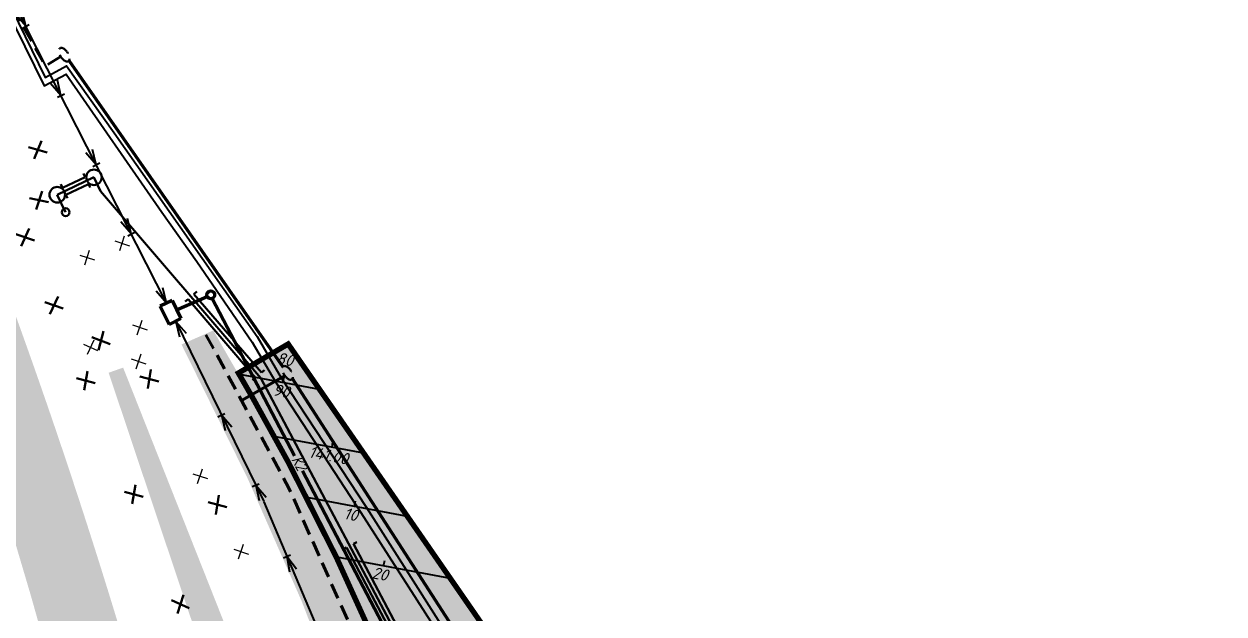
# Model space of a CAD drawing. Extents: x 9060 to 19887, y -4671 to 10703.
# Drawn here: x 10267.5 to 10422.1, y 10287.5 to 10363.5 of the extents above; entities that cross this region are included whole.
import ezdxf
from ezdxf.enums import TextEntityAlignment as Align

# ---------------------------------------------------------------- set-up
doc = ezdxf.new("R2010")
doc.units = 0
for name, pattern in [('20-10', [6, 4, -2]), ('DASHED', [0.75, 0.5, -0.25]), ('JIS_09_08', [10.75, 8, -0.55, 0.55, -0.55, 0.55, -0.55])]:
    doc.linetypes.add(name, pattern=pattern)
doc.layers.add('-ГЕНПЛАН', color=12, linetype='Continuous', lineweight=40, true_color=0xbd0000)
doc.layers.add('МГТ_ГП_ЗДАНИЯ', color=12, linetype='Continuous', lineweight=50, true_color=0xbd0000)
doc.layers.add('-ОЗЕЛЕНЕНИЕ', color=22, linetype='Continuous')
doc.layers.add('СС-изменения_Зырянов', color=7, linetype='Continuous')
for name, color, linetype, lineweight in [('-ОРГ.РЕЛЬЕФА', 174, 'Continuous', 40), ('-СЕТИ', 250, 'Continuous', 50), ('МГТ_НВК_В_демонтаж', 4, 'B1', 30), ('МГТ_НВК_В_переустройство', 4, 'В1', 50), ('МГТ_НВК_К2', 30, 'Continuous', 100), ('МГТ_НВК_К2_демонтаж', 30, 'Continuous', 50), ('МГТ_ЭС', 1, 'WK', 40)]:
    doc.layers.add(name, color=color, linetype=linetype, lineweight=lineweight)
doc.styles.add('1409_тхт0', font='calibri.ttf', dxfattribs={"width": 0.8, "oblique": 7})
doc.styles.add('LIN', font='isocteur.ttf', dxfattribs={"oblique": 15, "height": 2.5})
doc.styles.get("Standard").update_dxf_attribs({"font": 'arial.ttf'})
doc.styles.add('СПДС', font='isocpeur.ttf')
doc.styles.add('СПДС_2.0 мм', font='isocpeur.ttf', dxfattribs={"oblique": 15, "height": 1.5})
doc.linetypes.add('B1', pattern='A,16.258147,-2.141853,["В1",1409_тхт0,S=3,R=0,X=0,Y=-1.5],-6.426757,15.173243', length=40)
doc.linetypes.add('WK', pattern='A,13,-1,["WK",LIN,S=1,R=0,X=0,Y=-1.25],-5.5', length=19.5)
doc.linetypes.add('В1', pattern='A,15,-0.65,["B1",Standard,S=1,R=0,X=0,Y=-1.25],-4', length=19.65)
doc.linetypes.add('ЗАБОР_МЕТ_Б1М', pattern='A,1.25,[133,ltypeshp.shx,S=0.25,R=0,X=-0.25,Y=0],-0.001,[133,ltypeshp.shx,S=0.145,R=0,X=-0.145,Y=0],-0.001,[130,ltypeshp.shx,S=0.125,R=0,X=0,Y=0.4],1.25', length=2.502)
doc.linetypes.add('канализация_связевая_малая_сущ', pattern='A,5,-2,["/",Standard,S=2,R=0,X=-0.8,Y=-1],-2', length=9)

# ---------------------------------------------------------------- blocks, each defined once
blk = doc.blocks.new('1')
at = {"layer": 'МГТ_НВК_К2_демонтаж'}
for p, q in [((99.39, 113.25), (101.25, 111.57)), ((99.39, 111.57), (101.25, 113.25))]:
    blk.add_line(p, q, dxfattribs=at)
blk = doc.blocks.new('демонтаж В')
at = {"layer": 'МГТ_НВК_В_демонтаж'}
for p, q in [((9310.33, 14043.76), (9308.79, 14045.05)), ((9308.92, 14043.64), (9310.2, 14045.17))]:
    blk.add_line(p, q, dxfattribs=at)
blk = doc.blocks.new('НВК_переустройства_М.Пасс.(корр. 08.2017)')
at = {"layer": 'МГТ_НВК_В_переустройство', "linetype": 'ByBlock'}
for p, q in [((10275.41, 10343.74), (10275.19, 10344.21)), ((10276.53, 10343.72), (10271.8, 10341.47)), ((10272.49, 10342.35), (10272.27, 10342.82)), ((10275.41, 10343.74), (10272.49, 10342.35)), ((10275.84, 10342.84), (10272.92, 10341.45)), ((10276.05, 10342.41), (10275.84, 10342.84)), ((10273.13, 10341.01), (10272.92, 10341.45)), ((10289.41, 10328.68), (10289.79, 10329)), ((10289.41, 10328.68), (10298.11, 10318.55)), ((10288.28, 10327.7), (10288.66, 10328.03)), ((10288.66, 10328.03), (10297.35, 10317.9)), ((10296.97, 10317.57), (10297.35, 10317.9)), ((10298.11, 10318.55), (10298.49, 10318.88)), ((10308.62, 10295.78), (10309.07, 10296.02)), ((10309.07, 10296.02), (10317.74, 10279.66)), ((10309.95, 10296.49), (10310.39, 10296.72)), ((10309.95, 10296.49), (10318.63, 10280.13))]:
    blk.add_line(p, q, dxfattribs=at)
at = {"layer": 'МГТ_НВК_В_переустройство'}
for p, q in [((10277.39, 10341.92), (10276.53, 10343.72)), ((10271.8, 10341.47), (10272.88, 10339.22)), ((10277.39, 10341.92), (10298.05, 10317.85)), ((10298.05, 10317.85), (10318.42, 10279.45))]:
    blk.add_line(p, q, dxfattribs=at)
for centre, radius in [((10276.53, 10343.72), 1), ((10271.8, 10341.47), 1), ((10272.88, 10339.22), 0.5)]:
    blk.add_circle(centre, radius, dxfattribs=at)
at = {"layer": 'МГТ_НВК_В_демонтаж', "color": 3}
for p, rotation in [((-6187.52, 13902.94), 291.3148622626242), ((-6192.03, 13901.1), 291.3148622626242), ((-6185.26, 13892.09), 291.3148622626242), ((15508.22, 26338.61), 195.448619213123), ((-6185.41, 13887.73), 291.3148622626242), ((-6177.48, 13872.93), 291.3148622626242), ((-6172.19, 13863.22), 291.3148622626242)]:
    blk.add_blockref('демонтаж В', p, dxfattribs=dict(at, rotation=rotation))
at = {"layer": 'МГТ_НВК_К2_демонтаж', "color": 2}
for p, rotation in [((10229.59, 10201.91), 26.46504920693494), ((10238.41, 10193.33), 29.85134502165877), ((10220.25, 10192.98), 23.40204541828819), ((10223.96, 10184.2), 23.40204541828819), ((10423.55, 10285.88), 117.6144438691478), ((10424.35, 10294.27), 122.8715212765719), ((10432.53, 10294.49), 122.8715212765719), ((10430.53, 10279.63), 122.8715212765719), ((10441.3, 10278.29), 122.8715212765719), ((10431.14, 10242.75), 113.9749969050244)]:
    blk.add_blockref('1', p, dxfattribs=dict(at, rotation=rotation))
blk = doc.blocks.new('НВК доп. 30.09.19')
at = {"color": 240, "lineweight": 40, "true_color": 0xed1f24}
for p, q in [((10267.94, 10362.79), (10260.43, 10378.32)), ((10263.42, 10372.18), (10262.08, 10373.72)), ((10263.42, 10372.18), (10262.94, 10374.16)), ((10262.97, 10371.95), (10263.86, 10372.4)), ((10267.76, 10363.17), (10266.42, 10364.71)), ((10267.76, 10363.17), (10267.28, 10365.15)), ((10267.31, 10362.94), (10268.2, 10363.39)), ((10285.87, 10327.5), (10267.94, 10362.79)), ((10272.28, 10354.25), (10270.94, 10355.79)), ((10272.28, 10354.25), (10271.81, 10356.23)), ((10271.83, 10354.02), (10272.73, 10354.47)), ((10276.83, 10345.32), (10276.35, 10347.31)), ((10276.83, 10345.32), (10275.49, 10346.86)), ((10276.37, 10345.11), (10277.27, 10345.56)), ((10281.34, 10336.42), (10280, 10337.96)), ((10281.34, 10336.42), (10280.87, 10338.4)), ((10280.89, 10336.19), (10281.79, 10336.64)), ((10285.87, 10327.5), (10284.53, 10329.04)), ((10285.87, 10327.5), (10285.39, 10329.48)), ((10285.42, 10327.28), (10286.32, 10327.72)), ((10286.61, 10324.94), (10287.5, 10325.39)), ((10287.06, 10325.16), (10298.4, 10301.95)), ((10287.06, 10325.16), (10288.39, 10323.62)), ((10287.06, 10325.16), (10287.53, 10323.18)), ((10292.5, 10312.88), (10293.4, 10313.31)), ((10292.95, 10313.1), (10294.3, 10311.57)), ((10292.95, 10313.1), (10293.44, 10311.12)), ((10296.9, 10303.88), (10297.83, 10304.25)), ((10297.37, 10304.07), (10298.7, 10302.52)), ((10297.37, 10304.07), (10297.83, 10302.08)), ((10298.42, 10301.91), (10306.68, 10282.39)), ((10300.93, 10294.69), (10301.85, 10295.09)), ((10301.39, 10294.89), (10302.63, 10293.27)), ((10301.39, 10294.89), (10301.74, 10292.88)), ((10304.82, 10285.5), (10305.76, 10285.84)), ((10305.29, 10285.67), (10306.45, 10283.99)), ((10305.29, 10285.67), (10305.54, 10283.65)), ((10306.69, 10282.37), (10308.39, 10277.91))]:
    blk.add_line(p, q, dxfattribs=at)
at = {"layer": 'МГТ_НВК_К2'}
for p, q in [((10286.59, 10327.85), (10285.07, 10327.11)), ((10285.07, 10327.11), (10286.2, 10324.77)), ((10286.59, 10327.85), (10287.73, 10325.52)), ((10287.17, 10326.66), (10291.12, 10328.36)), ((10291.76, 10328.11), (10302.37, 10307.84)), ((10287.73, 10325.52), (10286.2, 10324.77)), ((10303.4, 10305.89), (10316.15, 10281.53)), ((10326.21, 10283.64), (10316.99, 10281.14)), ((10327.08, 10283.27), (10337.7, 10263.14)), ((10338.61, 10261.42), (10348.72, 10242.26)), ((10346.69, 10241.95), (10348.27, 10241.75))]:
    blk.add_line(p, q, dxfattribs=at)
at = {"layer": 'МГТ_НВК_К2', "lineweight": 100}
for p, q in [((10349.16, 10241.16), (10359.28, 10203.68)), ((10359.76, 10201.9), (10364.04, 10186.03))]:
    blk.add_line(p, q, dxfattribs=at)
at = {"layer": 'МГТ_НВК_К2'}
blk.add_lwpolyline([(10346.05, 10242.46), (10346.29, 10241.48), (10346.77, 10241.6), (10346.53, 10242.58)], close=True, dxfattribs=at)
blk.add_circle((10291.58, 10328.58), 0.5, dxfattribs=at)
at = {"layer": 'МГТ_НВК_К2', "lineweight": 100}
for centre in [(10326.79, 10283.8), (10316.41, 10280.99), (10348.86, 10241.67), (10364.19, 10185.45)]:
    blk.add_circle(centre, 0.6, dxfattribs=at)
at = {"layer": 'МГТ_НВК_К2', "lineweight": 100, "style": 'СПДС', "oblique": 15, "width": 0.85}
for rotation, p in [(298.8828, (10303, 10306.93, -12.82)), (298.4523, (10338.06, 10262.46, -12.82)), (288.7553, (10359.45, 10202.93, -12.82))]:
    blk.add_text('К2', height=1.5, rotation=rotation, dxfattribs=at).set_placement(p, align=Align.MIDDLE)
blk = doc.blocks.new('НВК_14.11.19')
at = {"layer": '-СЕТИ', "color": 40}
blk.add_blockref('НВК доп. 30.09.19', (0, 0), dxfattribs=at)
blk = doc.blocks.new('ЭЭ_03.12.19')
at = {"layer": 'МГТ_ЭС', "color": 6}
blk.add_lwpolyline([(10224.85, 10460.83), (10238.86, 10423.84), (10252.88, 10391.69), (10253.55, 10390.09), (10260.13, 10375.71), (10270.11, 10355.48), (10272.95, 10357), (10285.27, 10339.21), (10289.78, 10332.87), (10296.92, 10322.46), (10299.91, 10317.37), (10310.9, 10300.54), (10325.35, 10278.02), (10332, 10268.02), (10339.58, 10255.29)], dxfattribs=at)
at = {"layer": 'МГТ_ЭС', "color": 1}
blk.add_lwpolyline([(10225.45, 10461.09), (10239.55, 10424.09), (10253.53, 10392), (10254.21, 10390.55), (10260.7, 10376.05), (10270.25, 10356.56), (10272.99, 10358.07), (10279.13, 10349.44), (10297.57, 10323.22), (10300.65, 10317.9), (10311.64, 10301.18), (10325.97, 10278.65), (10332.76, 10268.62), (10340.55, 10255.56), (10352.61, 10212.66), (10364.88, 10215.95)], dxfattribs=at)
blk = doc.blocks.new('Связь_панкр._14.11.19')
at = {"layer": 'СС-изменения_Зырянов', "color": 3, "linetype": '20-10', "lineweight": 60, "ltscale": 0.5, "flags": 128}
blk.add_lwpolyline([(10272.28, 10359.27), (10270.27, 10358.06), (10265.44, 10366.62, -0.025266), (10265.29, 10366.94), (10238.56, 10428.01, -0.014404), (10238.49, 10428.2), (10219.58, 10479.24, -0.018588), (10219.49, 10479.49), (10214.8, 10495.77), (10196.75, 10526.43), (10186.41, 10555.78), (10184.27, 10564.49)], format="xyb", dxfattribs=at)
at = {"layer": 'СС-изменения_Зырянов', "color": 3, "linetype": 'канализация_связевая_малая_сущ', "lineweight": 70}
for points in [[(10273.35, 10358.71), (10300.85, 10319.29)], [(10301.19, 10318.2), (10295.65, 10315)], [(10327.83, 10277.91), (10302.08, 10317.84)]]:
    blk.add_lwpolyline(points, dxfattribs=at)
blk.add_lwpolyline([(10294.32, 10326.57), (10294.32, 10326.57)], close=True, dxfattribs=at)
at = {"layer": 'СС-изменения_Зырянов', "color": 3, "linetype": '20-10', "lineweight": 60, "ltscale": 0.5, "flags": 128}
blk.add_lwpolyline([(10290.96, 10323.44), (10301.65, 10303.68), (10314.71, 10274.34), (10316.92, 10269.14), (10322.9, 10250.86), (10327.51, 10235.72), (10331.81, 10220.07), (10337.11, 10200.47), (10343.34, 10176.98), (10349.88, 10152.05), (10357.26, 10124.43), (10362.76, 10102.42), (10367.6, 10080.39), (10373.3, 10053.73), (10378.92, 10027.53), (10383.1, 10006.69), (10387.71, 9978.86), (10389.78, 9961.4), (10393.95, 9921.39)], dxfattribs=at)
at = {"layer": 'СС-изменения_Зырянов', "color": 3, "linetype": 'DASHED', "lineweight": 50, "ltscale": 3}
for centre in [(10272.69, 10359.51), (10301.48, 10318.52)]:
    blk.add_ellipse(centre, major_axis=(0.529, -0.849), ratio=0.5, dxfattribs=at)

msp = doc.modelspace()

# ---------------------------------------------------------------- hatches: boundary and pattern name
at = {"layer": '-ОЗЕЛЕНЕНИЕ', "lineweight": 30, "true_color": 0xa5bc8f, "transparency": 33554610}
h = msp.add_hatch(color=253, dxfattribs=at)
h.dxf.hatch_style = 1
h.set_gradient(color1=(165, 188, 143), color2=(165, 188, 143), tint=1, name='HEMISPHERICAL')
h.paths.add_polyline_path([(10301.55, 10322.24), (10298.85, 10320.66), (10295.85, 10318.91), (10295.14, 10318.5), (10298.59, 10312.47), (10300.8, 10308.44), (10303.25, 10303.81), (10305.84, 10298.57), (10308.06, 10294.14), (10310.92, 10287.98), (10312.26, 10284.97), (10313.42, 10282.28), (10314.32, 10280.17), (10315.16, 10278.17), (10316.4, 10275.1), (10320.59, 10264.02), (10322.31, 10259.03), (10324.82, 10251.4), (10326.36, 10246.17), (10328.49, 10239), (10338.94, 10199.75), (10355.02, 10138.93), (10356.81, 10139.42), (10322.82, 10266.08), (10337.62, 10270.09)])
at = {"layer": 'МГТ_ГП_ЗДАНИЯ', "lineweight": 30, "true_color": 0xf6dfe2, "transparency": 33554610}
h = msp.add_hatch(color=254, dxfattribs=at)
h.dxf.hatch_style = 1
edge = h.paths.add_edge_path()
edge.add_line((10357.04, 9958.03), (10360.69, 9959.03))
edge.add_line((10360.69, 9959.03), (10334.38, 10080.19))
edge.add_arc((9359.04, 9868.36), 998.08, 12.25308, 15.10768)
edge.add_line((10322.62, 10128.5), (10286.51, 10262.25))
edge.add_arc((9516.02, 10054.24), 798.08, 15.10768, 20.8308)
edge.add_line((10261.93, 10338.05), (10253.12, 10361.19))
edge.add_line((10253.12, 10361.19), (10247.89, 10359.68))
edge.add_line((10247.89, 10359.68), (10254.26, 10337.61))
edge.add_line((10254.26, 10337.61), (10268.44, 10289.69))
edge.add_arc((8152.54, 9663.42), 2206.64, 14.93145, 16.48798, ccw=False)
edge.add_line((10284.67, 10231.99), (10324.23, 10083.08))
edge.add_line((10324.23, 10083.08), (10355.02, 9965.36))
edge.add_line((10355.02, 9965.36), (10357.04, 9958.03))
h = msp.add_hatch(color=254, dxfattribs=at)
h.dxf.hatch_style = 1
h.paths.add_polyline_path([(10291.91, 10323.99), (10287.81, 10322.18), (10296.32, 10304.95), (10303.3, 10289.09), (10309.15, 10273.9), (10315.27, 10256.21), (10321.93, 10232.94), (10325.46, 10219.4), (10351.79, 10119.84), (10353.25, 10114.28), (10355.4, 10105.66), (10359.47, 10090.27), (10371.31, 10034.79), (10381.09, 9986.83), (10387.14, 9948.98), (10390.08, 9917.47), (10396.1, 9917.91), (10391.58, 9960), (10387.81, 9987.29), (10385.43, 10002.49), (10376.52, 10049.02), (10366.82, 10091.2), (10363.28, 10106.95), (10344.79, 10177.36), (10335.44, 10212.64), (10327.1, 10242.53), (10318.3, 10269.07), (10311.52, 10287.06), (10303.11, 10304.43)])
h = msp.add_hatch(color=254, dxfattribs=at)
h.dxf.hatch_style = 1
h.paths.add_polyline_path([(10379.32, 9914.85), (10363.04, 9991.65), (10339.05, 10101.23), (10290.49, 10282.51), (10278.42, 10318.54), (10280.29, 10319.2), (10296.63, 10277.93), (10311.81, 10234.5), (10345.63, 10107.13), (10365.11, 10015.08), (10382.27, 9915.56)])

# ---------------------------------------------------------------- next in the draw order: block references
at = {"layer": '-СЕТИ'}
msp.add_blockref('НВК_переустройства_М.Пасс.(корр. 08.2017)', (0, 0), dxfattribs=at)

# ---------------------------------------------------------------- next in the draw order: linework, layer by layer
at = {"layer": '-ГЕНПЛАН', "color": 204, "linetype": 'JIS_09_08', "lineweight": 0, "const_width": 0.7}
msp.add_lwpolyline([(10398.85, 10158.45), (10377.04, 10185.54), (10389.22, 10194.17), (10336.25, 10272.1), (10301.55, 10322.24), (10301.55, 10322.24), (10295.14, 10318.5), (10296.96, 10315.35), (10301.58, 10306.99), (10307.73, 10294.84), (10313.1, 10283.03), (10316.4, 10275.1), (10317.84, 10271.42), (10319, 10268.37), (10320.95, 10263.01), (10323.18, 10256.51), (10324.95, 10251), (10329.35, 10235.92), (10335.02, 10214.22), (10339.4, 10198.01), (10355.43, 10136.83)], dxfattribs=at)
at = {"layer": '-ГЕНПЛАН', "color": 7, "linetype": 'ЗАБОР_МЕТ_Б1М', "lineweight": 50, "ltscale": 3}
msp.add_lwpolyline([(10422.13, 10118.18), (10419.64, 10128.49), (10417.05, 10133.49), (10409.03, 10141.61), (10398.85, 10158.45), (10377.04, 10185.54), (10389.22, 10194.17), (10336.25, 10272.1), (10301.53, 10322.23), (10301.53, 10322.23), (10295.14, 10318.5)], dxfattribs=at)
at = {"layer": '-ОРГ.РЕЛЬЕФА'}
for points in [[(10295.05, 10318.4), (10305.75, 10316.39)], [(10300.87, 10317.3), (10301.03, 10317.99)], [(10299.65, 10310.39), (10311.26, 10308.21)], [(10307.23, 10308.97), (10307.31, 10309.66)], [(10304.18, 10302.45), (10316.9, 10300.07)], [(10310.1, 10301.35), (10310.22, 10302.03)], [(10307.8, 10294.81), (10322.44, 10292.07)], [(10313.85, 10293.68), (10314, 10294.36)]]:
    msp.add_lwpolyline(points, dxfattribs=at)

# ---------------------------------------------------------------- next in the draw order: block references
at = {"layer": '-СЕТИ'}
for name in ['Связь_панкр._14.11.19', 'ЭЭ_03.12.19']:
    msp.add_blockref(name, (0, 0), dxfattribs=at)
at = {"layer": '-СЕТИ', "color": 40}
msp.add_blockref('НВК доп. 30.09.19', (0, 0), dxfattribs=at)
at = {"layer": '-СЕТИ', "color": 116, "true_color": 0x136734}
msp.add_blockref('НВК_14.11.19', (0, 0), dxfattribs=at)

# ---------------------------------------------------------------- next in the draw order: texts
at = {"layer": '-ОРГ.РЕЛЬЕФА', "char_height": 1.5, "width": 5.4337, "attachment_point": 1, "rotation": 349.2409, "style": 'СПДС_2.0 мм'}
for s, insert in [('80', (10300.22, 10321.21)), ('90', (10299.77, 10317.13)), ('141.00', (10304.38, 10309.12)), ('10', (10308.9, 10301.19)), ('20', (10312.52, 10293.55))]:
    msp.add_mtext(s, dxfattribs=dict(at, insert=insert))

doc.saveas('drawing.dxf')
